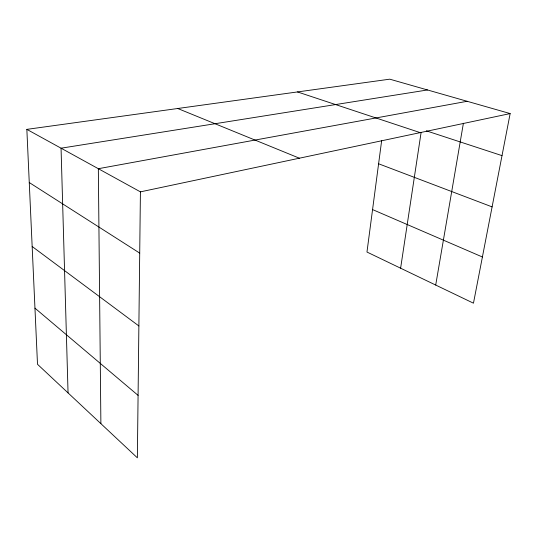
<?xml version="1.0" encoding="UTF-8"?>
<svg xmlns="http://www.w3.org/2000/svg" width="537" height="537" viewBox="0 0 537 537"><rect width="100%" height="100%" fill="white"/><g stroke="black" fill="none" stroke-linecap="round" stroke-linejoin="round"><path stroke-width="0.81" d="M26.85 129.37L140.419 191.857L137.365 457.826L37.503 364.281L26.85 129.37L389.755 79.174L510.15 113.575L473.466 303.19L366.966 252.041L381.673 140.493M400.615 268.198L421.082 132.592M435.702 285.053L463.404 123.242M140.419 191.857L510.15 113.575M467.163 101.292L98.338 168.705L100.889 423.653M427.512 89.961L61.057 148.192L68.058 392.903M426.311 130.827L502.014 155.636M297.491 91.934L420.182 132.626M378.605 163.778L492.1 206.886M177.734 108.501L299.404 158.2M372.564 209.578L482.407 256.988M29.26 182.54L139.714 253.115M32.16 246.49L138.882 325.966M34.959 308.157L138.083 395.366"/></g></svg>
